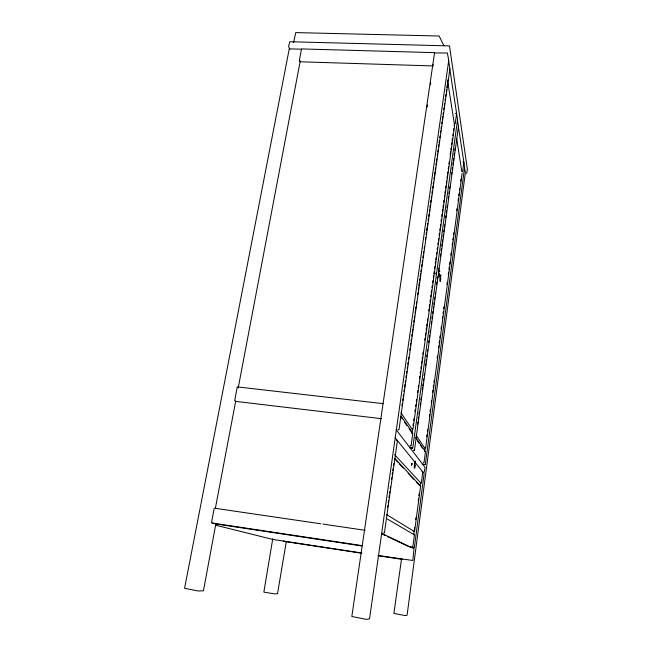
<?xml version="1.0" encoding="UTF-8"?>
<svg xmlns="http://www.w3.org/2000/svg" width="652" height="652" viewBox="0 0 652 652"><rect width="100%" height="100%" fill="white"/><g stroke="black" fill="none" stroke-linecap="round" stroke-linejoin="round"><path stroke-width="0.98" d="M411.901 463.898C411.95 461.95 411.396 466.514 411.82 464.591M437.443 277.076L437.28 278.722M439.114 273.416L439.179 274.508M411.836 463.319L411.616 465.137M436.188 272.609L436.017 274.28M414.403 547.24L424.142 473.556L397.28 440.418L396.473 440.214L397.182 440.296L395.161 437.802M425.348 464.42L464.623 167.23L463.939 162.633M413.686 534.713L414.615 527.696M415.674 519.685L415.943 517.68M418.209 500.654L418.47 498.658M418.869 495.65L419.138 493.646M420.198 485.634L420.597 482.635M424.819 450.842L425.226 447.81M426.701 436.71L426.97 434.697M427.37 431.665L427.639 429.652M429.383 416.53L429.644 414.509M430.051 411.485L430.32 409.464M431.257 402.398L431.526 400.385M432.594 392.308L432.863 390.295M433.262 387.264L433.531 385.242M433.939 382.219L434.208 380.197M437.15 357.997L437.419 355.984M438.494 347.907L438.763 345.886M439.163 342.862L439.432 340.841M439.831 337.817L440.1 335.796M441.037 328.73L441.306 326.717M442.382 318.641L442.651 316.619M443.05 313.596L443.319 311.575M443.719 308.551L443.988 306.53M446.938 284.329L447.207 282.316M448.274 274.239L448.543 272.218M448.951 269.195L449.22 267.173M449.619 264.15L449.888 262.128M450.825 255.062L451.094 253.049M452.162 244.973L452.431 242.952M452.838 239.928L453.099 237.907M453.507 234.883L453.776 232.862M456.718 210.661L456.987 208.648M458.063 200.571L458.332 198.55M458.731 195.527L459 193.505M459.399 190.482L459.668 188.461M460.605 181.395L460.874 179.381M414.607 531.274L420.597 486.164M425.666 447.908L462.113 173.277M412.895 546.506L414.419 535.048M421.322 482.945L422.789 471.893M424.02 462.643L425.463 451.722L416.269 438.307M462.643 171.321L463.865 162.136L458.315 126.219M411.909 433.735L412.602 428.698M413.018 425.674L413.295 423.661M413.702 420.646L413.979 418.633M414.949 411.583L415.226 409.57M415.642 406.546L415.919 404.533M416.326 401.51L416.604 399.497M417.573 392.447L417.851 390.434M418.266 387.418L418.543 385.405M419.505 378.356L419.782 376.343M420.198 373.319L420.475 371.306M420.89 368.282L421.168 366.269M421.583 363.254L421.852 361.241M422.129 359.228L422.406 357.206M422.822 354.191L423.099 352.178M424.754 340.091L425.031 338.078M425.446 335.063L425.723 333.042M426.139 330.026L426.416 328.013M426.693 326L426.97 323.987M427.378 320.963L427.655 318.95M428.763 310.898L429.04 308.877M429.318 306.864L429.595 304.851M430.002 301.835L430.279 299.822M430.695 296.799L430.972 294.785M431.249 292.772L431.526 290.759M431.942 287.736L432.219 285.723M432.626 282.699L432.904 280.686M433.319 277.67L433.596 275.657M433.873 273.636L434.151 271.623M434.566 268.608L434.843 266.595M435.259 263.571L435.528 261.558M435.805 259.545L436.082 257.532M436.498 254.508L436.775 252.495M437.19 249.471L437.468 247.458M437.883 244.443L438.152 242.43M438.429 240.417L438.706 238.396M439.122 235.38L439.399 233.367M439.815 230.343L440.092 228.33M440.369 226.317L440.646 224.304M441.054 221.281L441.331 219.268M441.746 216.252L442.023 214.231M442.439 211.215L442.716 209.202M442.993 207.189L443.27 205.176M443.678 202.153L443.955 200.14M444.371 197.116L444.648 195.103M444.925 193.09L445.202 191.077M445.618 188.053L445.895 186.04M446.302 183.025L446.579 181.011M446.995 177.988L447.272 175.975M447.549 173.962L447.826 171.949M448.242 168.925L448.519 166.912M448.926 163.888L449.204 161.875M450.173 154.826L450.589 151.81M450.866 149.797L451.143 147.784M451.559 144.76L451.828 142.747M452.105 140.734L452.382 138.721M452.798 135.697L453.075 133.684M453.49 130.661L453.768 128.648M454.183 125.632L454.452 123.619M413.018 428.951L454.615 125.445M411.143 445.455L412.806 433.262L401.119 416.204M455.243 123.44L456.612 113.399L449.741 68.753M412.814 447.679L457.549 119.666L456.702 114.002M417.565 424.102L417.842 422.088M418.25 419.065L418.527 417.052M418.934 414.028L419.212 412.015M420.173 404.973L420.442 402.96M420.85 399.937L421.127 397.924M422.219 389.872L422.496 387.858M422.773 385.845L423.042 383.832M423.45 380.817L423.727 378.804M424.134 375.78L424.411 373.767M425.503 365.715L425.78 363.702M426.049 361.689L426.327 359.676M426.734 356.652L427.011 354.639M427.419 351.624L427.696 349.611M428.649 342.561L428.926 340.548M429.334 337.532L429.611 335.519M430.018 332.496L430.296 330.482M431.249 323.441L431.526 321.428M431.934 318.404L432.211 316.391M432.618 313.376L432.895 311.363M433.303 308.339L433.58 306.326M433.849 304.313L434.126 302.3M434.534 299.276L434.811 297.263M435.218 294.248L435.495 292.235M436.587 284.182L436.864 282.169M438.503 270.091L438.78 268.078M440.418 255.992L440.695 253.978M441.102 250.963L441.38 248.95M441.787 245.926L442.064 243.913M442.333 241.9L442.61 239.887M443.018 236.872L443.295 234.859M443.702 231.835L443.979 229.822M444.387 226.806L444.664 224.793M445.618 217.744L445.895 215.73M446.302 212.715L446.579 210.702M446.987 207.678L447.264 205.665M448.217 198.615L448.494 196.602M448.902 193.587L449.179 191.574M449.587 188.55L449.864 186.537M451.502 174.459L451.779 172.446M452.186 169.43L452.464 167.417M452.871 164.394L453.148 162.381M453.417 160.368L453.694 158.355M454.102 155.339L454.379 153.326M454.786 150.302L455.063 148.289M414.509 449.953L438.356 274.386M438.633 272.365L458.503 126.064L457.402 120.131M387.549 507.574L387.834 505.577M388.25 502.578L388.535 500.581M388.959 497.582L389.244 495.585M389.521 493.588L389.806 491.592M390.23 488.592L390.507 486.596M391.502 479.595L391.779 477.598M392.202 474.599L392.488 472.602M392.765 470.605L393.05 468.609M393.474 465.609L393.759 463.613M401.934 405.683L402.219 403.669M402.651 400.646L402.936 398.633M403.213 396.62L403.498 394.599M403.93 391.583L404.216 389.562M404.493 387.549L404.925 384.525M405.21 382.512L405.495 380.499M405.919 377.475L406.204 375.462M406.489 373.449L406.775 371.436M407.198 368.413L407.484 366.4M407.769 364.387L408.054 362.365M408.478 359.35L408.763 357.329M409.758 350.279L410.043 348.266M410.475 345.242L410.752 343.229M411.037 341.216L411.322 339.203M411.754 336.179L412.031 334.166M412.317 332.153L412.749 329.13M413.034 327.117L413.319 325.095M413.743 322.08L414.028 320.059M414.313 318.046L414.599 316.033M415.022 313.009L415.308 310.996M415.593 308.983L415.878 306.97M416.302 303.946L416.587 301.933M417.582 294.883L417.867 292.862M418.291 289.847L418.576 287.825M418.861 285.812L419.293 282.789M419.57 280.776L419.855 278.763M420.141 276.75L420.573 273.726M420.858 271.713L421.135 269.7M421.567 266.676L421.852 264.663M422.137 262.65L422.423 260.629M422.846 257.613L423.132 255.592M423.417 253.579L423.702 251.566M424.126 248.542L424.411 246.529M425.406 239.48L425.691 237.467M426.115 234.443L426.4 232.43M426.685 230.417L427.109 227.393M427.394 225.38L427.679 223.359M428.111 220.343L428.397 218.322M428.674 216.309L428.959 214.296M429.391 211.272L429.676 209.259M429.961 207.246L430.238 205.233M430.67 202.21L430.956 200.197M431.241 198.184L431.518 196.162M431.95 193.147L432.235 191.126M432.659 188.11L432.944 186.089M433.23 184.076L433.515 182.063M433.939 179.039L434.224 177.026M434.509 175.013L434.933 171.989M435.218 169.976L435.503 167.963M435.935 164.94L436.212 162.927M436.498 160.914L436.783 158.892M437.215 155.877L437.492 153.856M437.777 151.843L438.062 149.83M438.494 146.806L438.78 144.793M439.057 142.78L439.342 140.767M439.774 137.743L440.059 135.73M440.483 132.706L440.768 130.693M441.054 128.68L441.339 126.659M441.763 123.644L442.048 121.622M442.333 119.609L442.757 116.586M443.042 114.573L443.327 112.56M443.751 109.536L444.036 107.523M444.322 105.51L444.607 103.497M445.031 100.473L445.316 98.46M445.601 96.447L445.887 94.426M446.318 91.41L446.596 89.389M446.881 87.376L447.166 85.363M384.46 532.611L397.435 440.638M399.04 429.293L449.937 68.501L448.592 61.084M427.166 106.977L427.459 104.964M430.41 84.833L430.703 82.82M272.772 538.658L263.856 592.114L274.305 593.85L277.524 593.703L286.261 541.779L283.433 541.062M214.28 507.998L211.468 522.814L216.171 524.004M215.413 508.087L235.722 401.037M238.192 388.03L300.27 60.88M293.571 42.437L295.772 32.6L439.163 36.023L443.914 45.73M440.467 278.657L440.475 277.32M414.998 463.792L414.859 465.552M424.167 472.252L425.096 467.435L396.131 429.684L396.432 430.092M466.636 173.432L467.419 169.447L449.505 45.917L289.798 41.728L288.567 46.463L289.781 49.259M434.582 52.649L301.542 48.933L299.407 60.155L300.099 61.785L433.181 65.942L432.879 64.263M447.492 80.098L448.136 80.123M447.313 84.352L447.948 84.377M455.789 113.244L456.384 113.269M455.838 113.546L456.424 113.57M454.933 123.839L454.338 123.815L447.647 81.093M456.156 140.237L456.734 140.261M463.116 161.981L463.645 162.006M463.156 162.226L463.686 162.25M462.366 171.672L461.836 171.639L456.644 138.534M383.066 403.637L237.304 386.897L234.671 400.711L235.657 401.387L381.469 418.682M412.692 429.293L412.048 429.212L400.939 412.732M398.682 429.668L397.981 429.587L398.779 429.798M411.934 432.879L412.569 432.961M416.685 435.243L416.066 435.169L424.802 448.136L425.373 448.209M415.34 437.834L415.968 437.908M401.502 559.066L393.898 613.402L405.291 615.618L407.084 615.219L465.398 172.438L464.501 167.694M410.817 445.789L410.173 445.707L410.899 445.895M409.798 447.679L412.488 448.014M409.961 447.883L412.643 448.226M424.672 451.371L425.251 451.445M414.191 450.279L413.572 450.198L414.273 450.377M423.792 463.026L423.213 462.953M422.162 464.338L425.055 464.713M422.569 471.608L421.999 471.535L422.635 471.689M421.029 483.238L394.558 454.591M419.798 485.789L420.377 485.87L395.169 458.706L394.46 458.617L397.883 462.284M414.313 531.551L386.563 514.575M414.199 534.73L387.345 519.041M215.364 508.332L320.89 523.809M322.895 524.102L365.104 530.296M384.215 533.018L383.49 532.912M412.675 546.816L412.088 546.726M414.11 547.509L409.187 546.775L387.378 536.506M212.568 523.091L361.844 545.577M361.803 545.952L215.836 523.955L203.44 590.834L198.143 590.973L184.581 588.291L289.26 48.867L301.485 49.21M361.958 553.035L272.764 539.432L215.812 525.227M378.062 555.488L412.806 560.476L414.053 548.756L381.428 533.287M285.609 541.616L361.11 553.132M378.225 555.74L402.39 559.424M401.216 559.025L402.732 559.546M381.933 533.931L385.568 535.642M399.252 463.759L403.36 468.16M408.16 473.303L413.637 479.179M416.375 482.121L419.114 485.055M400.63 416.481L402.325 418.943M404.582 422.219L406.848 425.503M409.106 428.78L410.801 431.241M417.541 441.021L419.187 443.409M420.287 444.998L422.48 448.185M436.041 273.164L436.212 273.767M437.305 277.622L437.476 278.208M439.521 274.891A3.447 0.456 -84.9 0 1 438.714 276.676A3.447 0.456 -84.9 0 1 439.041 271.501A3.447 0.456 -84.9 0 1 439.741 271.525M440.833 278.453A3.399 0.44 -84.9 0 1 439.986 281.346A3.399 0.44 -84.9 0 1 440.222 276.228A3.399 0.44 -84.9 0 1 440.948 275.992M415.373 465.169A3.635 0.497 -83.3 0 1 414.362 467.965A3.635 0.497 -83.3 0 1 414.811 462.407A3.635 0.497 -83.3 0 1 415.593 462.496M448.739 60.457L369.545 618.821L366.611 619.4L351.827 616.49L434.542 52.942L447.394 53.008L448.739 60.457"/></g></svg>
